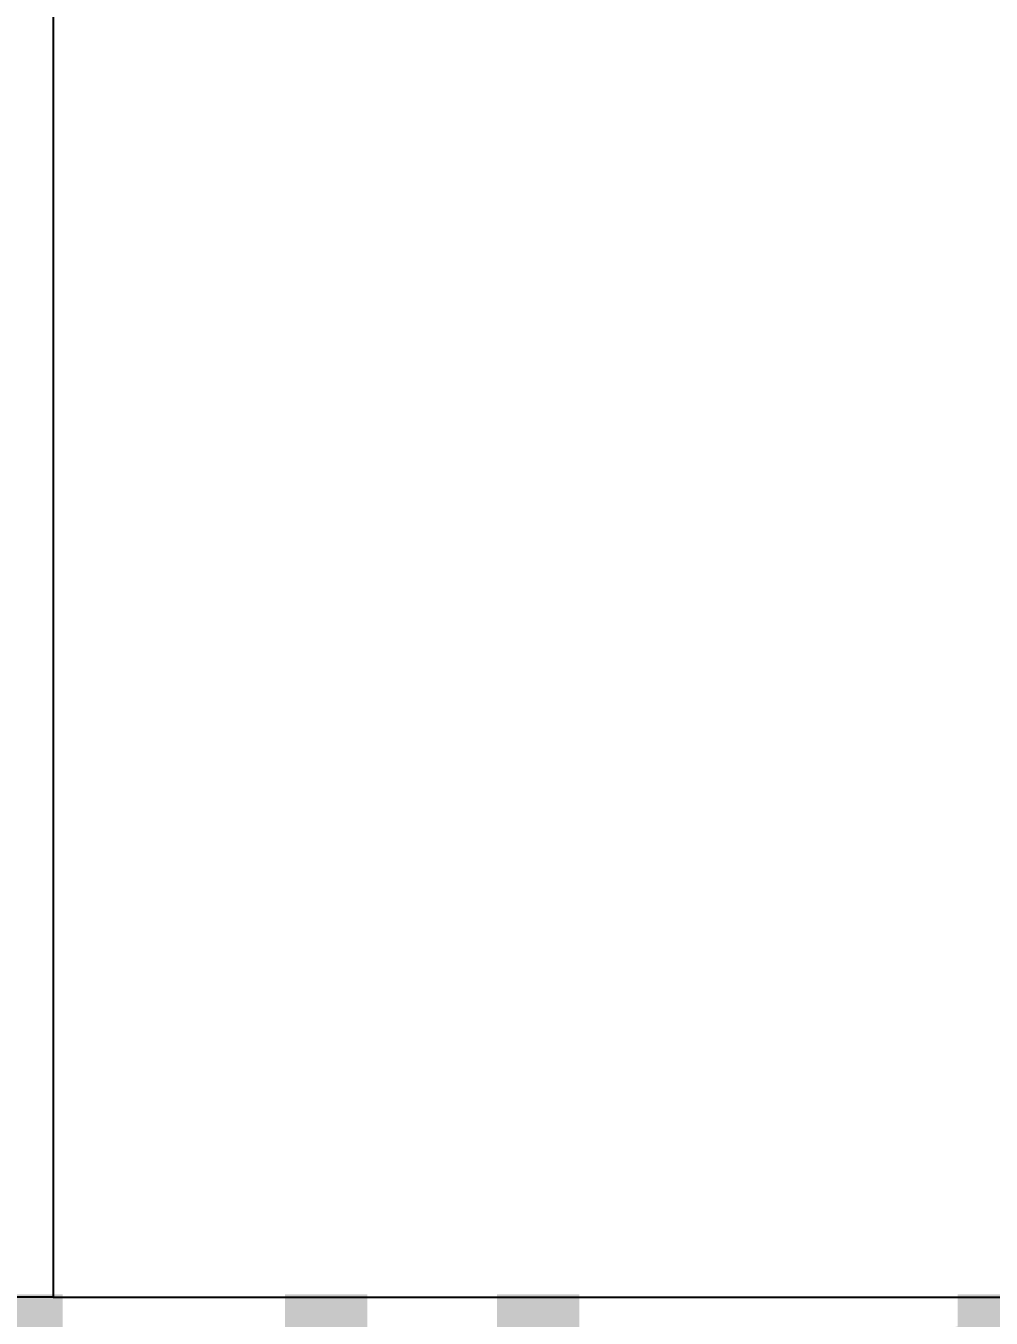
# Model space of a CAD drawing. Header units: millimetres. Extents: x -112426 to 8831, y 1218 to 38707.
# Drawn here: x 5622.1 to 5718.7, y 2276.9 to 2406.2 of the extents above; entities that cross this region are included whole.
import ezdxf
from ezdxf.enums import TextEntityAlignment as Align

# ---------------------------------------------------------------- set-up
doc = ezdxf.new("R2018")
doc.units = ezdxf.units.MM
doc.layers.add('Размеры на чертеже', color=250, linetype='Continuous', lineweight=25)
doc.styles.add('-ISOCPEUR-', font='isocpeur.ttf')
doc.styles.get("Standard").update_dxf_attribs({"font": 'arial.ttf'})

# ---------------------------------------------------------------- blocks, each defined once
blk = doc.blocks.new('*U168')
blk.add_lwpolyline([(0, 0), (420, 0), (420, -297), (0, -297)], close=True)
at = {"style": '-ISOCPEUR-'}
blk.add_attdef('РАЗРАБОТАЛ', text='', height=2.5, dxfattribs=at).set_placement((250.5, -264.22), align=Align.MIDDLE_LEFT)
at = {"style": '-ISOCPEUR-', "flags": 8}
for tag, height, p in [('ДАТА', 2.5, (290.07, -264.4)), ('ДАТА1', 2.5, (290.07, -269.4)), ('ЛИСТ', 3, (386.39, -271.92)), ('ЛИСТОВ', 3, (403.89, -271.92)), ('ФОРМАТ', 3, (380.97, -294.75))]:
    blk.add_attdef(tag, text='', height=height, dxfattribs=at).set_placement(p, align=Align.MIDDLE_CENTER)
at = {"style": '-ISOCPEUR-'}
blk.add_attdef('ПРОВЕРИЛ', (250.75, -270.73), '', height=2.5, dxfattribs=at)
at = {"lineweight": 30, "flags": 104}
blk.add_attdef('ИМЯ_ЧЕРТЕЖА', text='', height=3, dxfattribs=at).set_placement((333.63, -284.13), align=Align.MIDDLE_CENTER)

msp = doc.modelspace()

# ---------------------------------------------------------------- linework, layer by layer
msp.add_line((5624.871, 2279.051), (5868.276, 2279.051))

# ---------------------------------------------------------------- block references
at = {"layer": 'Размеры на чертеже', "lineweight": 90}
ref = msp.add_blockref('*U168', (4727.939, 2579.705), dxfattribs=at)
lines = msp.add_mtext('Ковер наземный у ТК-8018', dxfattribs={"layer": '0', "insert": (5061.565, 2295.58), "char_height": 70, "attachment_point": 1})
ref.add_attrib('ИМЯ_ЧЕРТЕЖА', '', (5061.565, 2295.58), dxfattribs={"flags": 104}).embed_mtext(lines)
ref = msp.add_blockref('*U168', (5204.871, 2576.051), dxfattribs=at)
lines = msp.add_mtext('Ковер наземный у Ковера №1 ', dxfattribs={"layer": '0', "insert": (5538.497, 2291.926), "char_height": 70, "attachment_point": 1})
ref.add_attrib('ИМЯ_ЧЕРТЕЖА', '', (5538.497, 2291.926), dxfattribs={"flags": 104}).embed_mtext(lines)

doc.saveas('drawing.dxf')
